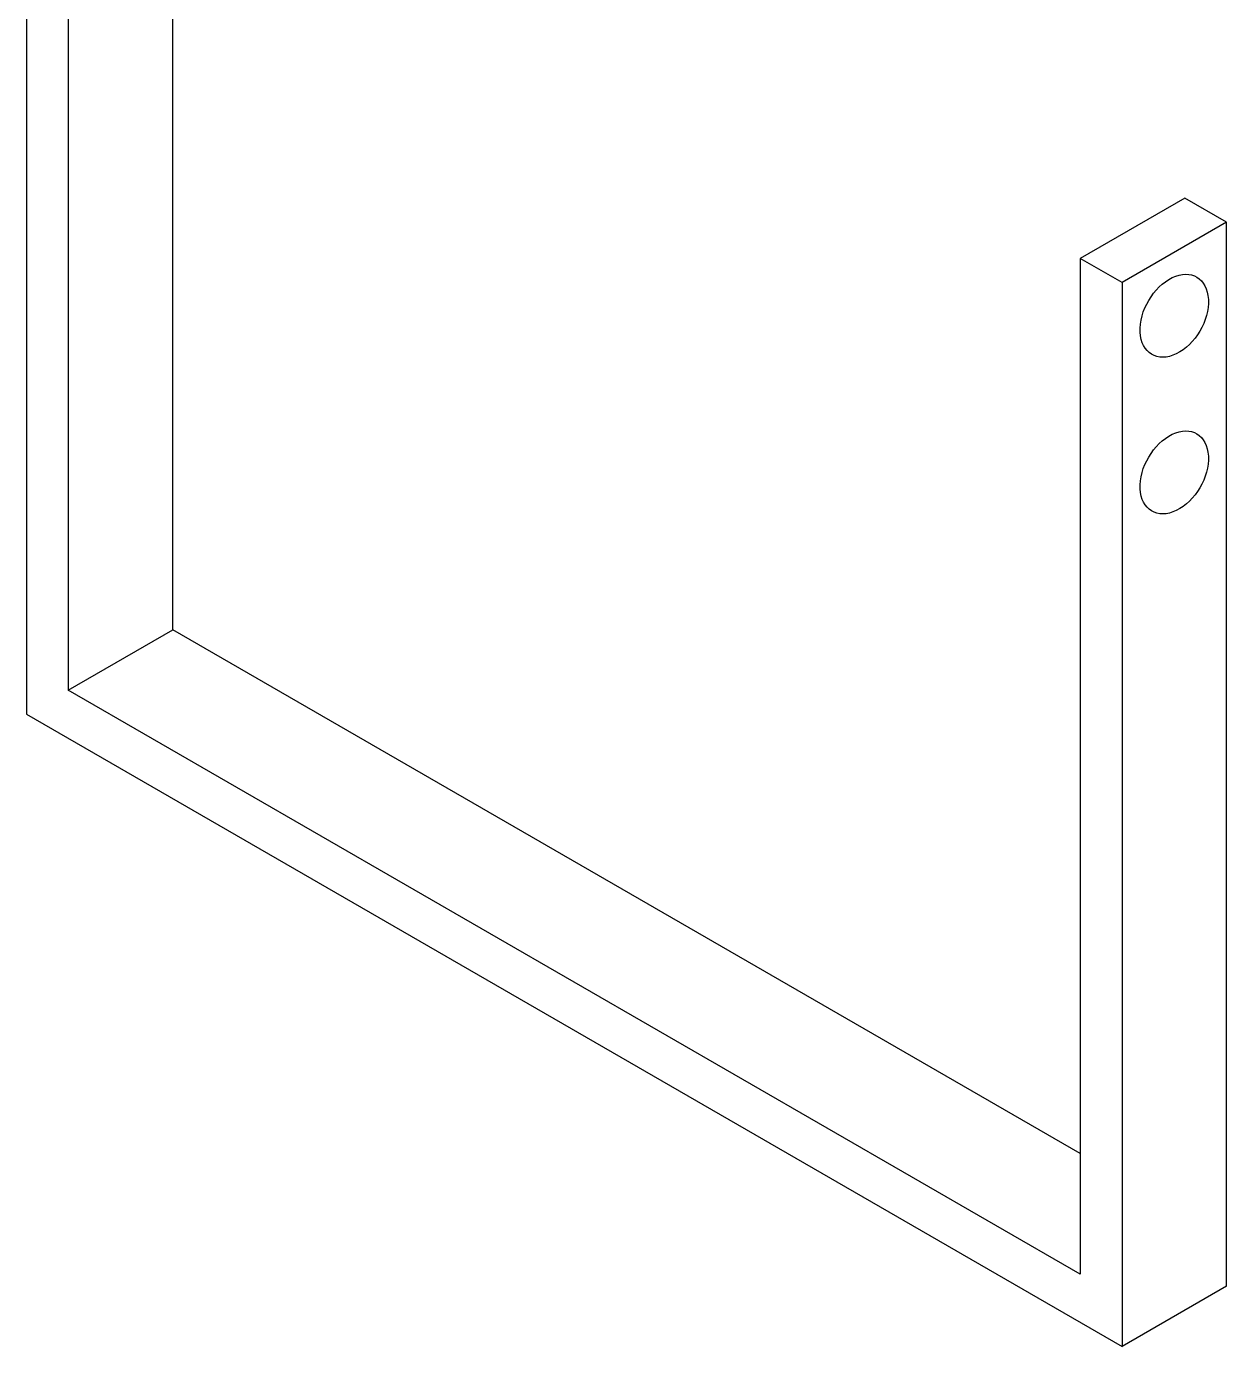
# Model space of a CAD drawing. Header units: millimetres. Extents: x 562 to 11403, y -8308 to -3911.
# Drawn here: x 5061 to 5189.9, y -8308.3 to -8166.5 of the extents above; entities that cross this region are included whole.
import ezdxf

# ---------------------------------------------------------------- set-up
doc = ezdxf.new("R2010")
doc.units = ezdxf.units.MM
doc.layers.add('3', color=3, linetype='Continuous')

msp = doc.modelspace()

# ---------------------------------------------------------------- linework, layer by layer
at = {"layer": '3'}
for p, q in [((5076.74, -8231.33), (5076.74, -8122.21)), ((5061.02, -8126.1), (5061.02, -8240.41)), ((5065.51, -8128.69), (5065.51, -8237.81)), ((5185.42, -8184.96), (5174.19, -8191.44)), ((5189.91, -8187.55), (5185.42, -8184.96)), ((5189.91, -8187.55), (5178.68, -8194.03)), ((5189.91, -8301.86), (5189.91, -8187.55)), ((5178.68, -8194.03), (5174.19, -8191.44)), ((5174.19, -8191.44), (5174.19, -8300.56)), ((5178.68, -8194.03), (5178.68, -8308.34)), ((5065.51, -8237.81), (5076.74, -8231.33)), ((5174.19, -8287.6), (5076.74, -8231.33)), ((5174.19, -8300.56), (5065.51, -8237.81)), ((5061.02, -8240.41), (5178.68, -8308.34)), ((5189.91, -8301.86), (5178.68, -8308.34))]:
    msp.add_line(p, q, dxfattribs=at)
for centre in [(5184.29, -8197.6), (5184.29, -8214.43)]:
    msp.add_ellipse(centre, major_axis=(2.4, 4.16), ratio=0.666667, start_param=-2.368852, end_param=3.914333, dxfattribs=at)

doc.saveas('drawing.dxf')
